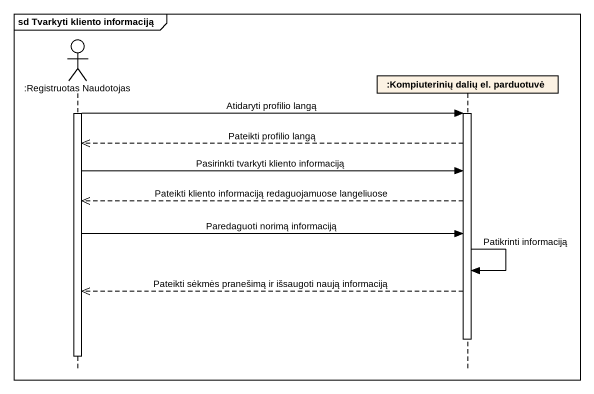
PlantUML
@startuml
mainframe sd Tvarkyti kliento informaciją
hide footbox
actor ":Registruotas Naudotojas" as Registruotas_Naudotojas
participant ":Kompiuterinių dalių el. parduotuvė" as Kompiuterinių_dalių_el

activate Registruotas_Naudotojas
Registruotas_Naudotojas -> Kompiuterinių_dalių_el : Atidaryti profilio langą
activate Kompiuterinių_dalių_el
Kompiuterinių_dalių_el -->> Registruotas_Naudotojas : Pateikti profilio langą
Registruotas_Naudotojas -> Kompiuterinių_dalių_el : Pasirinkti tvarkyti kliento informaciją
Kompiuterinių_dalių_el -->> Registruotas_Naudotojas : Pateikti kliento informaciją redaguojamuose langeliuose
Registruotas_Naudotojas -> Kompiuterinių_dalių_el : Paredaguoti norimą informaciją
Kompiuterinių_dalių_el -> Kompiuterinių_dalių_el : Patikrinti informaciją
Kompiuterinių_dalių_el -->> Registruotas_Naudotojas : Pateikti sėkmės pranešimą ir išsaugoti naują informaciją
deactivate Kompiuterinių_dalių_el
deactivate Registruotas_Naudotojas
@enduml
